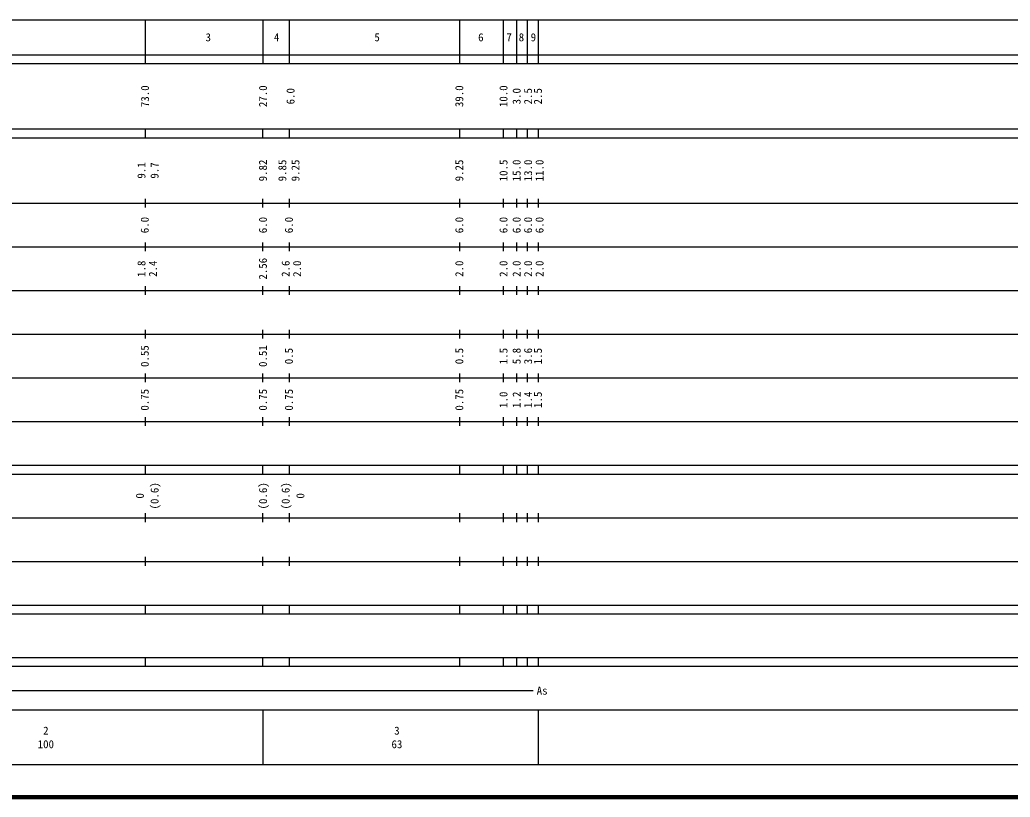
# Model space of a CAD drawing. Units: millimetres on the paper, enlarged 1000 times. Extents: x 40000 to 680000, y 20000 to 380000.
# Drawn here: x 212329 to 439046, y 20000 to 198000 of the extents above; entities that cross this region are included whole.
import ezdxf
from ezdxf.enums import TextEntityAlignment as Align

# ---------------------------------------------------------------- set-up
doc = ezdxf.new("R2010")
doc.units = ezdxf.units.MM
doc.header["$LTSCALE"] = 1000
doc.layers.add('M-TTL', color=2, linetype='Continuous', lineweight=140)
doc.layers.add('M-TTL-BAND', color=7, linetype='Continuous', lineweight=25)
doc.styles.add('ＭＳ ゴシック', font='')
doc.styles.get('ＭＳ ゴシック').set_extended_font_data('MS Gothic')

msp = doc.modelspace()

# ---------------------------------------------------------------- linework, layer by layer
at = {"layer": 'M-TTL'}
msp.add_line((40000, 20000), (680000, 20000), dxfattribs=at)
at = {"layer": 'M-TTL-BAND'}
for p, q in [((68000, 198000), (579000, 198000)), ((241000, 198000), (241000, 188000)), ((268000, 198000), (268000, 188000)), ((274000, 198000), (274000, 188000)), ((313000, 198000), (313000, 188000)), ((323000, 198000), (323000, 188000)), ((326000, 198000), (326000, 188000)), ((328500, 198000), (328500, 188000)), ((331000, 198000), (331000, 188000)), ((40000, 190000), (579000, 190000)), ((40000, 188000), (579000, 188000)), ((40000, 173000), (579000, 173000)), ((241000, 173000), (241000, 171000)), ((268000, 171000), (268000, 173000)), ((274000, 173000), (274000, 171000)), ((313000, 173000), (313000, 171000)), ((323000, 173000), (323000, 171000)), ((326000, 173000), (326000, 171000)), ((328500, 173000), (328500, 171000)), ((331000, 173000), (331000, 171000)), ((40000, 171000), (579000, 171000)), ((241000, 157000), (241000, 155000)), ((268000, 155000), (268000, 157000)), ((274000, 157000), (274000, 155000)), ((313000, 157000), (313000, 155000)), ((323000, 157000), (323000, 155000)), ((326000, 157000), (326000, 155000)), ((328500, 157000), (328500, 155000)), ((331000, 157000), (331000, 155000)), ((40000, 156000), (579000, 156000)), ((46000, 146000), (579000, 146000)), ((241000, 147000), (241000, 145000)), ((268000, 145000), (268000, 147000)), ((274000, 147000), (274000, 145000)), ((313000, 147000), (313000, 145000)), ((323000, 147000), (323000, 145000)), ((326000, 147000), (326000, 145000)), ((328500, 147000), (328500, 145000)), ((331000, 147000), (331000, 145000)), ((241000, 137000), (241000, 135000)), ((268000, 135000), (268000, 137000)), ((274000, 137000), (274000, 135000)), ((313000, 137000), (313000, 135000)), ((323000, 137000), (323000, 135000)), ((326000, 137000), (326000, 135000)), ((328500, 137000), (328500, 135000)), ((331000, 137000), (331000, 135000)), ((52000, 136000), (579000, 136000)), ((241000, 127000), (241000, 125000)), ((268000, 125000), (268000, 127000)), ((274000, 127000), (274000, 125000)), ((313000, 127000), (313000, 125000)), ((323000, 127000), (323000, 125000)), ((326000, 127000), (326000, 125000)), ((328500, 127000), (328500, 125000)), ((331000, 127000), (331000, 125000)), ((46000, 126000), (579000, 126000)), ((52000, 116000), (579000, 116000)), ((241000, 117000), (241000, 115000)), ((268000, 115000), (268000, 117000)), ((274000, 117000), (274000, 115000)), ((313000, 117000), (313000, 115000)), ((323000, 117000), (323000, 115000)), ((326000, 117000), (326000, 115000)), ((328500, 117000), (328500, 115000)), ((331000, 117000), (331000, 115000)), ((241000, 107000), (241000, 105000)), ((268000, 105000), (268000, 107000)), ((274000, 107000), (274000, 105000)), ((313000, 107000), (313000, 105000)), ((323000, 107000), (323000, 105000)), ((326000, 107000), (326000, 105000)), ((328500, 107000), (328500, 105000)), ((331000, 107000), (331000, 105000)), ((46000, 106000), (579000, 106000)), ((40000, 96000), (579000, 96000)), ((241000, 96000), (241000, 94000)), ((268000, 94000), (268000, 96000)), ((274000, 96000), (274000, 94000)), ((313000, 96000), (313000, 94000)), ((323000, 96000), (323000, 94000)), ((326000, 96000), (326000, 94000)), ((328500, 96000), (328500, 94000)), ((331000, 96000), (331000, 94000)), ((40000, 94000), (579000, 94000)), ((49000, 84000), (579000, 84000)), ((241000, 85000), (241000, 83000)), ((268000, 83000), (268000, 85000)), ((274000, 85000), (274000, 83000)), ((313000, 85000), (313000, 83000)), ((323000, 85000), (323000, 83000)), ((326000, 85000), (326000, 83000)), ((328500, 85000), (328500, 83000)), ((331000, 85000), (331000, 83000)), ((241000, 75000), (241000, 73000)), ((268000, 73000), (268000, 75000)), ((274000, 75000), (274000, 73000)), ((313000, 75000), (313000, 73000)), ((323000, 75000), (323000, 73000)), ((326000, 75000), (326000, 73000)), ((328500, 75000), (328500, 73000)), ((331000, 75000), (331000, 73000)), ((40000, 74000), (579000, 74000)), ((40000, 64000), (579000, 64000)), ((241000, 64000), (241000, 62000)), ((268000, 62000), (268000, 64000)), ((274000, 64000), (274000, 62000)), ((313000, 64000), (313000, 62000)), ((323000, 64000), (323000, 62000)), ((326000, 64000), (326000, 62000)), ((328500, 64000), (328500, 62000)), ((331000, 64000), (331000, 62000)), ((40000, 62000), (579000, 62000)), ((40000, 52000), (579000, 52000)), ((40000, 50000), (579000, 50000)), ((241000, 52000), (241000, 50000)), ((268000, 50000), (268000, 52000)), ((274000, 52000), (274000, 50000)), ((313000, 52000), (313000, 50000)), ((323000, 52000), (323000, 50000)), ((326000, 52000), (326000, 50000)), ((328500, 52000), (328500, 50000)), ((331000, 52000), (331000, 50000)), ((70805, 44406), (329845, 44406)), ((40000, 40000), (579000, 40000)), ((268000, 40000), (268000, 27500)), ((331000, 40000), (331000, 27500)), ((68000, 27500), (579000, 27500))]:
    msp.add_line(p, q, dxfattribs=at)

# ---------------------------------------------------------------- texts
at = {"layer": 'M-TTL-BAND', "style": 'ＭＳ ゴシック'}
for s, p in [('3', (255469, 194000)), ('4', (271118, 194000)), ('5', (294122, 194000)), ('6', (317872, 194000)), ('7', (324336, 194000)), ('8', (327151, 194000)), ('9', (329891, 194000)), ('As', (331897, 44406)), ('2', (218288, 35238)), ('3', (298658, 35238)), ('100', (218288, 32131)), ('63', (298658, 32131))]:
    msp.add_text(s, height=1833, dxfattribs=at).set_placement(p, align=Align.MIDDLE_CENTER)
for s, p in [('73.0', (240986, 180500)), ('27.0', (268000, 180500)), ('6.0', (274299, 180500)), ('39.0', (312926, 180500)), ('10.0', (323051, 180500)), ('3.0', (326051, 180500)), ('2.5', (328676, 180500)), ('2.5', (330926, 180500)), ('9.82', (267979, 163500)), ('9.85', (272424, 163500)), ('9.25', (275424, 163500)), ('9.25', (312926, 163500)), ('10.5', (323051, 163500)), ('15.0', (326051, 163500)), ('13.0', (328676, 163500)), ('11.0', (331301, 163500)), ('9.1', (240173, 163500)), ('9.7', (243173, 163500)), ('6.0', (240923, 151000)), ('6.0', (267979, 151000)), ('6.0', (273924, 151000)), ('6.0', (312926, 151000)), ('6.0', (323051, 151000)), ('6.0', (326051, 151000)), ('6.0', (328676, 151000)), ('6.0', (331301, 151000)), ('2.56', (267979, 141000)), ('1.8', (240173, 141000)), ('2.4', (242798, 141000)), ('2.6', (273174, 141000)), ('2.0', (275799, 141000)), ('2.0', (312926, 141000)), ('2.0', (323051, 141000)), ('2.0', (326051, 141000)), ('2.0', (328676, 141000)), ('2.0', (331301, 141000)), ('0.55', (240923, 121000)), ('0.51', (267979, 121000)), ('0.5', (273924, 121000)), ('0.5', (312926, 121000)), ('1.5', (323051, 121000)), ('5.8', (326051, 121000)), ('3.6', (328676, 121000)), ('1.5', (330926, 121000)), ('0.75', (240923, 111000)), ('0.75', (267979, 111000)), ('0.75', (273924, 111000)), ('0.75', (312926, 111000)), ('1.0', (323051, 111000)), ('1.2', (326051, 111000)), ('1.4', (328676, 111000)), ('1.5', (330926, 111000)), ('(0.6)', (243173, 89000)), ('(0.6)', (268000, 89000)), ('(0.6)', (273174, 89000)), ('0', (239798, 89000)), ('0', (276549, 89000))]:
    msp.add_text(s, height=1833, rotation=90, dxfattribs=at).set_placement(p, align=Align.MIDDLE_CENTER)

doc.saveas('drawing.dxf')
